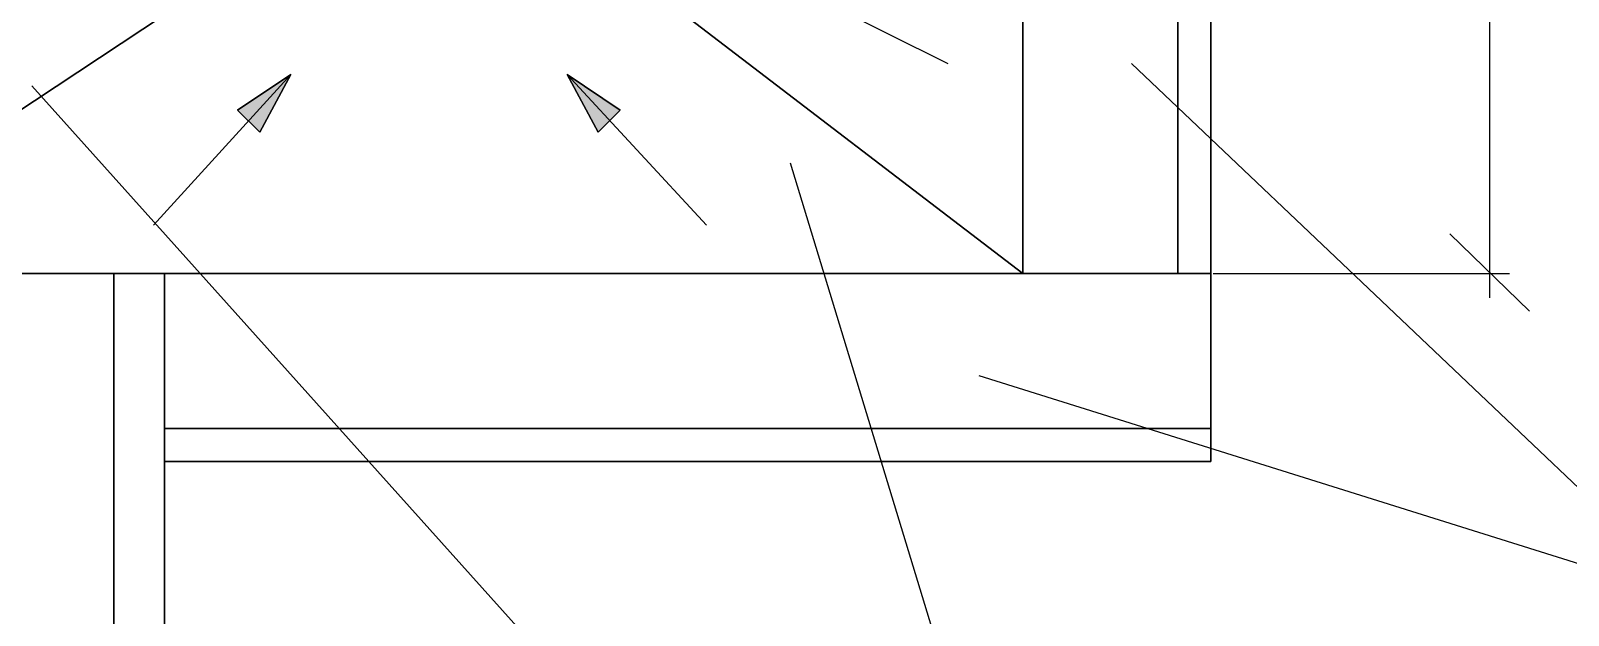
# Model space of a CAD drawing. Header units: millimetres. Extents: x 4241 to 6572, y 870 to 1291.
# Drawn here: x 4916.3 to 4945.72, y 899.21 to 910.4 of the extents above; entities that cross this region are included whole.
import ezdxf

# ---------------------------------------------------------------- set-up
doc = ezdxf.new("R2010")
doc.units = ezdxf.units.MM
doc.layers.add('PDF _0', color=7, linetype='Continuous')

msp = doc.modelspace()

# ---------------------------------------------------------------- linework, layer by layer
at = {"layer": 'PDF _0', "color": 5, "lineweight": 25}
for points in [[(4944.2167, 905.2876), (4944.2167, 926.2856)], [(4943.4547, 906.5153), (4944.9787, 905.0336)], [(4938.9249, 905.7532), (4944.5977, 905.7532)]]:
    msp.add_lwpolyline(points, dxfattribs=at)
at = {"layer": 'PDF _0', "lineweight": 30}
for points in [[(4938.8825, 905.7532), (4938.8825, 925.7776), (4935.2841, 925.7776), (4935.2841, 905.7532)], [(4938.8825, 902.1548), (4938.8825, 905.7532), (4918.8582, 905.7532), (4918.8582, 902.1548)]]:
    msp.add_lwpolyline(points, close=True, dxfattribs=at)
for points in [[(4938.2475, 925.7776), (4938.2475, 905.7532)], [(4911.3649, 905.7532), (4918.8582, 910.7064)], [(4935.2841, 905.7532), (4928.8068, 910.7064)], [(4918.8582, 879.7597), (4918.8582, 905.7532), (4903.8717, 905.7532)], [(4917.8845, 879.7597), (4917.8845, 905.7532)], [(4918.8582, 902.7898), (4938.8825, 902.7898)]]:
    msp.add_lwpolyline(points, dxfattribs=at)
at = {"layer": 'PDF _0', "lineweight": 25}
for points in [[(4931.5586, 911.2568), (4931.3046, 910.7064), (4930.3732, 911.5108), (4931.5586, 911.2568), (4931.3046, 910.7064), (4930.3732, 911.5108), (4933.8447, 909.7751)], [(4937.3585, 909.7751), (4948.1962, 899.4877), (4978.7196, 899.4877)], [(4920.6786, 908.4627), (4920.2552, 908.886), (4921.2713, 909.5634), (4920.6786, 908.4627), (4920.2552, 908.886), (4921.2713, 909.5634), (4918.6465, 906.6846)], [(4927.1558, 908.4627), (4927.5791, 908.886), (4926.5631, 909.5634), (4927.1558, 908.4627), (4927.5791, 908.886), (4926.5631, 909.5634), (4929.2302, 906.6846)], [(4916.3181, 909.3517), (4937.6125, 885.6019), (4985.5778, 885.6019)], [(4937.6125, 885.6019), (4930.8389, 907.87)], [(4934.4374, 903.8058), (4948.1962, 899.4877)]]:
    msp.add_lwpolyline(points, dxfattribs=at)
for points in [[(4921.2713, 909.5634), (4920.2552, 908.886), (4920.6786, 908.4627)], [(4926.5631, 909.5634), (4927.5791, 908.886), (4927.1558, 908.4627)]]:
    msp.add_lwpolyline(points, close=True, dxfattribs=at)
at = {"layer": 'PDF _0', "transparency": 33554559}
for points in [[(4920.6786, 908.4627), (4920.2552, 908.886), (4921.2713, 909.5634)], [(4927.1558, 908.4627), (4927.5791, 908.886), (4926.5631, 909.5634)]]:
    msp.add_solid(points, dxfattribs=at)

doc.saveas('drawing.dxf')
